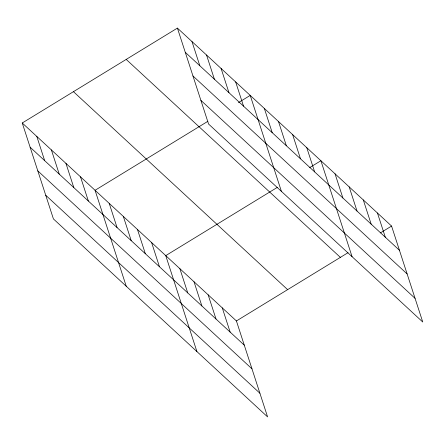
<?xml version="1.0" encoding="UTF-8"?>
<svg xmlns="http://www.w3.org/2000/svg" width="445" height="445" viewBox="0 0 445 445"><rect width="100%" height="100%" fill="white"/><g stroke="black" fill="none" stroke-linecap="round" stroke-linejoin="round"><path stroke-width="0.67" d="M22.25 122.987L236.417 320.951L267.59 416.904L53.428 218.934L22.25 122.987L177.41 28.096L391.572 226.066L422.75 322.013L208.583 124.049L177.41 28.096M207.848 121.324L95.069 190.293L126.241 286.246M238.453 102.606L250.224 95.408L281.401 191.356M277.346 187.367L165.74 255.625L196.918 351.572M309.72 167.576L320.901 160.734L352.073 256.687M236.417 320.951L348.023 252.699M380.392 232.902L391.572 226.066M185.276 52.31L399.443 250.279M192.969 75.984L407.13 273.948M200.895 100.375L415.057 298.339M126.208 59.413L340.369 257.377M73.453 91.676L287.62 289.639M30.115 147.2L244.283 345.164M37.808 170.874L251.976 368.838M45.735 195.26L259.897 393.23M377.438 212.999L385.309 237.213M363.304 199.933L371.169 224.147M349.169 186.867L357.035 211.08M335.035 173.8L342.9 198.014M306.766 147.668L314.632 171.881M292.632 134.607L300.497 158.815M278.498 121.541L286.363 145.749M264.358 108.474L272.229 132.688M235.661 81.947L243.532 106.16M221.098 68.486L228.964 92.694M206.536 55.024L214.401 79.232M191.973 41.563L199.838 65.771M222.283 307.884L230.148 332.098M208.143 294.818L216.014 319.032M194.009 281.757L201.88 305.965M179.875 268.691L187.74 292.899M151.606 242.558L159.471 266.772M137.472 229.492L145.337 253.706M123.337 216.426L131.203 240.639M109.203 203.359L117.068 227.573M80.501 176.832L88.371 201.045M65.938 163.371L73.809 187.584M51.375 149.909L59.246 174.123M36.813 136.448L44.678 160.662"/></g></svg>
